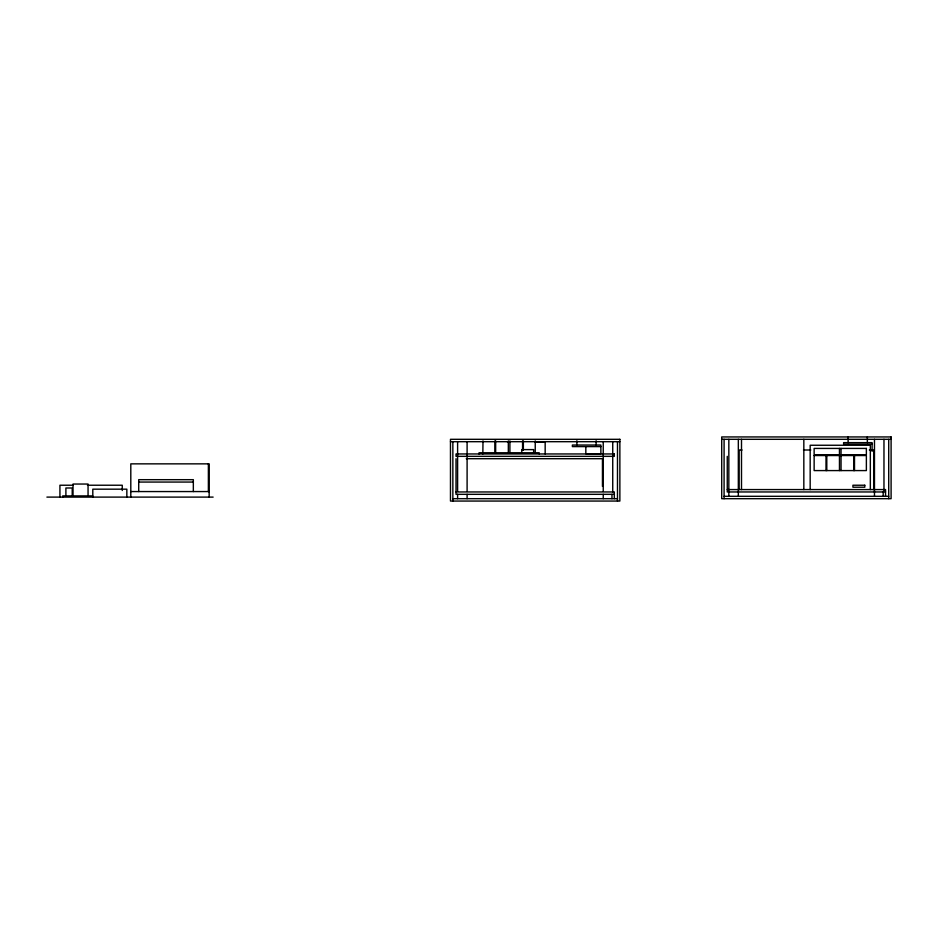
<?xml version="1.0" encoding="UTF-8"?>
<svg xmlns="http://www.w3.org/2000/svg" width="938" height="938" viewBox="0 0 938 938"><rect width="100%" height="100%" fill="white"/><g stroke="black" fill="none" stroke-linecap="round" stroke-linejoin="round"><path stroke-width="1.41" d="M810.174 489.577L810.174 445.257L870.335 445.257L870.335 489.577M826.003 470.583L826.003 455.54M826.8 470.583L826.8 455.54M839.463 470.583L839.463 455.54M841.046 470.583L841.046 455.54M853.709 470.583L853.709 455.54M854.506 470.583L854.506 455.54M721.709 439.312L891.1 439.312M450.475 441.692L619.866 441.692M507.481 442.091L510.378 442.091M535.012 442.091L545.166 442.091L545.166 453.957M872.106 444.225L843.614 444.225L843.614 442.642L872.106 442.642L872.106 451.354M600.871 446.605L572.379 446.605L572.379 445.022L600.871 445.022L600.871 453.722L585.828 453.722L585.828 446.605M742.052 450.006L739.132 450.006L739.132 489.577M803.479 450.006L810.795 450.006M869.303 450.006L873.688 450.006L873.688 489.577M466.268 458.705L602.454 458.705L602.454 486.412M138.718 482.062L193.334 482.062M72.976 485.227L59.926 485.227L59.926 497.105M87.469 485.227L122.257 485.227L122.257 490.504M727.255 489.577L885.554 489.577L885.554 496.308M130.804 491.559L209.162 491.559M456.02 491.958L614.32 491.958L614.32 498.688M885.554 491.958L727.255 491.958L727.255 456.337M614.32 494.326L456.02 494.326L456.02 458.705M92.756 495.909L62.729 495.909L62.729 497.105M724.089 496.308L888.72 496.308M46.9 497.105L213.125 497.105M452.855 498.688L617.485 498.688M888.72 439.312L888.72 498.688M883.971 439.312L883.971 490.457M883.186 491.958L883.186 496.308M874.474 439.312L874.474 496.308M867.357 436.944L867.357 442.642M848.116 436.944L848.116 442.642M841.046 448.423L841.046 454.754M839.463 448.423L839.463 454.754M803.831 439.312L803.831 489.577M741.501 439.312L741.501 489.577M738.335 439.312L738.335 496.308M728.838 439.312L728.838 496.308M724.089 439.312L724.089 498.688M617.485 441.692L617.485 501.056M612.737 441.692L612.737 491.958M611.951 494.326L611.951 498.688M603.24 441.692L603.24 491.371M603.24 494.303L603.24 498.688M596.122 440.743L596.122 445.022M576.882 440.743L576.882 445.022M539.198 453.957L539.198 452.773L479.037 452.773L479.037 453.957M535.235 440.895L535.235 452.773M533.652 452.773L533.652 449.607L521.774 449.607L521.774 452.773M523.357 440.895L523.357 450.134M522.572 440.895L522.572 450.134M509.909 440.895L509.909 452.773M508.326 440.895L508.326 452.773M495.663 440.895L495.663 452.773M494.865 440.895L494.865 452.773M483 440.895L482.836 453.957M467.101 441.692L467.101 491.371M467.101 494.303L467.101 498.688M457.603 441.692L457.603 491.371M457.603 494.303L457.603 498.688M452.855 441.692L452.855 501.056M209.162 497.105L209.162 463.853L130.804 463.853L130.804 497.105M208.377 463.853L208.377 491.559M193.334 491.559L193.334 479.681L138.718 479.681L138.718 491.559M126.841 497.105L126.841 489.179L92.803 489.179L92.803 497.105M88.055 495.909L88.055 484.043L73.023 484.043L73.023 495.909M72.226 495.909L72.226 487.995L65.895 487.995L65.895 495.909M814.137 455.54L814.137 470.583L866.372 470.583L866.372 455.54L814.137 455.54M891.1 436.944L721.709 436.944L721.709 498.688L891.1 498.688L891.1 436.944M619.866 439.312L450.475 439.312L450.475 501.056L619.866 501.056L619.866 439.312M866.372 448.423L814.137 448.423L814.137 454.754L866.372 454.754L866.372 448.423M614.32 453.957L456.02 453.957L456.02 456.337L614.32 456.337L614.32 453.957M864.789 485.227L852.923 485.227L852.923 487.209L864.789 487.209L864.789 485.227"/></g></svg>
